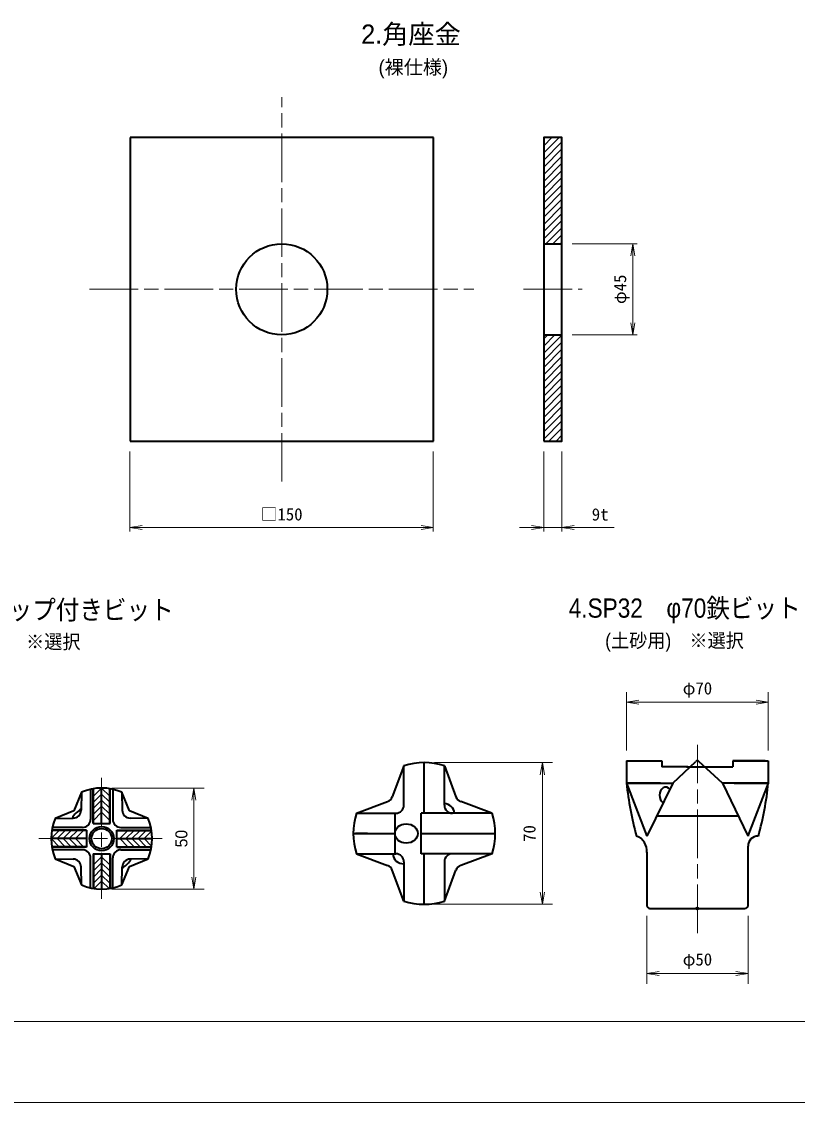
# Model space of a CAD drawing. Units: millimetres at full size, sheet at 1:2. Extents: x 0 to 1680, y 0 to 1188.
# Drawn here: x 440 to 824, y 0 to 534 of the extents above; entities that cross this region are included whole.
import ezdxf
from ezdxf.enums import TextEntityAlignment as Align

# ---------------------------------------------------------------- set-up
doc = ezdxf.new("R2010")
doc.units = ezdxf.units.MM
doc.header["$LTSCALE"] = 2
doc.header["$PDMODE"] = 32
doc.header["$PDSIZE"] = 1
doc.linetypes.add('CHAIN', pattern=[18.5, 12, -1.5, 3.5, -1.5])
for name, color, linetype, lineweight in [('1外形線', 7, 'Continuous', 35), ('2細い実線', 3, 'Continuous', 20), ('4中心線', 1, 'CHAIN', 13), ('6寸法線', 4, 'Continuous', 13), ('7 枠・タイトル', 7, 'Continuous', 13)]:
    doc.layers.add(name, color=color, linetype=linetype, lineweight=lineweight)
doc.styles.add('ＭＳ ゴシック', font='')
doc.styles.add('ＭＳ Ｐゴシック', font='')
doc.styles.get('ＭＳ ゴシック').set_extended_font_data('MS Gothic')
doc.styles.get('ＭＳ Ｐゴシック').set_extended_font_data('MS PGothic')
pattern_1 = [(45, (120.797, -508.142), (-1.76777, 1.76777), [])]

# ---------------------------------------------------------------- blocks, each defined once
blk = doc.blocks.new('open_arrow')
at = {"color": 0, "linetype": 'Continuous', "lineweight": -2}
blk.add_lwpolyline([(7.5, 1.25), (0, 0), (7.5, -1.25)], dxfattribs=at)

msp = doc.modelspace()

# ---------------------------------------------------------------- hatches: boundary and pattern name
at = {"layer": '2細い実線'}
h = msp.add_hatch(dxfattribs=at)
h.set_pattern_fill('USER', color=256, style=0, pattern_type=2)
h.set_pattern_definition(pattern_1)
h.paths.add_polyline_path([(707.595, 476.759), (698.595, 476.759), (698.595, 424.259), (707.595, 424.259)])
h = msp.add_hatch(dxfattribs=at)
h.set_pattern_fill('USER', color=256, style=0, pattern_type=2)
h.set_pattern_definition(pattern_1)
h.paths.add_polyline_path([(707.595, 379.259), (698.595, 379.259), (698.595, 326.759), (707.595, 326.759)])

# ---------------------------------------------------------------- linework, layer by layer
at = {"layer": '1外形線'}
for p, q in [((644.074, 476.759), (494.074, 476.759)), ((494.074, 476.759), (494.074, 326.759)), ((644.074, 326.759), (644.074, 476.759)), ((698.595, 424.259), (707.595, 424.259)), ((698.595, 379.259), (707.595, 379.259)), ((494.074, 326.759), (644.074, 326.759)), ((629.468, 166.338), (623.735, 150.965)), ((629.468, 146.866), (629.468, 166.338)), ((639.468, 142.865), (639.468, 167.866)), ((649.468, 146.866), (649.468, 166.338)), ((649.468, 166.338), (655.201, 150.966)), ((739.564, 168.785), (757.064, 168.785)), ((739.564, 168.785), (739.564, 157.785)), ((757.064, 168.785), (757.064, 165.785)), ((769.823, 165.785), (757.064, 165.785)), ((762.498, 157.787), (773.865, 168.462)), ((769.187, 165.785), (780.015, 165.785)), ((786.925, 157.787), (775.337, 168.462)), ((779.379, 165.785), (792.139, 165.785)), ((808.101, 168.785), (792.139, 168.785)), ((792.139, 168.785), (792.139, 165.785)), ((792.283, 168.787), (809.639, 168.787)), ((809.639, 168.787), (809.639, 157.787)), ((475.769, 137.837), (475.769, 154.973)), ((476.019, 137.837), (476.019, 155.015)), ((480.019, 137.837), (480.019, 155.337)), ((484.019, 137.837), (484.019, 155.015)), ((484.269, 137.837), (484.269, 154.973)), ((739.563, 157.787), (749.597, 131.617)), ((756.397, 157.787), (739.563, 157.787)), ((739.563, 157.787), (762.498, 157.787)), ((741.101, 157.785), (757.744, 157.785)), ((762.498, 157.787), (749.597, 131.617)), ((786.925, 157.787), (799.601, 131.656)), ((809.639, 157.787), (786.925, 157.787)), ((807.881, 157.785), (791.458, 157.785)), ((792.729, 157.787), (809.639, 157.787)), ((809.639, 157.787), (799.601, 131.656)), ((470.019, 153.25), (466.231, 144.126)), ((470.019, 153.25), (469.877, 144.415)), ((474.519, 154.725), (474.519, 139.837)), ((485.519, 154.725), (485.519, 139.837)), ((493.808, 144.126), (490.019, 153.25)), ((490.019, 153.25), (490.162, 144.414)), ((605.957, 142.866), (621.384, 148.615)), ((672.969, 142.867), (657.551, 148.616)), ((466.231, 144.126), (457.106, 140.337)), ((457.106, 140.337), (465.942, 140.48)), ((502.932, 140.337), (493.808, 144.126)), ((502.932, 140.337), (494.097, 140.48)), ((605.957, 142.866), (625.468, 142.866)), ((624.968, 142.865), (624.968, 122.865)), ((624.968, 142.865), (624.968, 122.865)), ((653.968, 142.865), (637.968, 142.865)), ((637.968, 122.866), (637.968, 142.865)), ((673.104, 142.866), (653.468, 142.866)), ((754.498, 141.559), (794.797, 141.559)), ((472.519, 134.337), (455.341, 134.337)), ((472.519, 134.587), (455.383, 134.587)), ((470.519, 135.837), (455.632, 135.837)), ((472.519, 134.587), (472.519, 126.087)), ((475.769, 137.837), (484.269, 137.837)), ((487.519, 134.587), (504.655, 134.587)), ((487.519, 126.087), (487.519, 134.587)), ((487.519, 134.337), (504.697, 134.337)), ((489.519, 135.837), (504.407, 135.837)), ((472.519, 130.337), (455.019, 130.337)), ((487.519, 130.337), (505.019, 130.337)), ((604.429, 132.866), (624.968, 132.865)), ((611.448, 132.866), (605.448, 132.866)), ((637.968, 132.865), (674.629, 132.865)), ((799.603, 131.649), (799.603, 131.617)), ((472.519, 126.337), (455.341, 126.337)), ((472.519, 126.087), (455.383, 126.087)), ((470.519, 124.837), (455.632, 124.837)), ((475.769, 122.837), (475.769, 105.701)), ((475.769, 122.837), (484.269, 122.837)), ((476.019, 122.837), (476.019, 105.659)), ((480.019, 122.837), (480.019, 105.337)), ((484.019, 122.837), (484.019, 105.659)), ((484.269, 122.837), (484.269, 105.701)), ((487.519, 126.337), (504.697, 126.337)), ((487.519, 126.087), (504.655, 126.087)), ((489.519, 124.837), (504.407, 124.837)), ((605.957, 122.865), (625.468, 122.865)), ((605.957, 122.865), (621.384, 117.117)), ((653.968, 122.866), (637.968, 122.866)), ((639.467, 97.866), (639.468, 122.866)), ((673.1, 122.866), (653.468, 122.866)), ((673.1, 122.866), (657.551, 117.117)), ((749.599, 123.557), (749.599, 97.287)), ((799.603, 97.287), (799.603, 126.617)), ((457.106, 120.337), (466.231, 116.548)), ((457.106, 120.337), (465.942, 120.195)), ((474.519, 105.95), (474.519, 120.837)), ((485.519, 105.95), (485.519, 120.837)), ((493.808, 116.548), (502.932, 120.337)), ((502.932, 120.337), (494.097, 120.194)), ((629.468, 118.865), (629.468, 99.393)), ((649.468, 118.866), (649.468, 99.393)), ((466.231, 116.548), (470.019, 107.424)), ((470.019, 107.424), (469.876, 116.26)), ((490.019, 107.424), (493.808, 116.548)), ((490.019, 107.424), (490.162, 116.259)), ((629.468, 99.393), (623.735, 114.767)), ((649.468, 99.393), (655.201, 114.767)), ((751.099, 95.787), (798.103, 95.787)), ((754.54, 95.787), (794.547, 95.787))]:
    msp.add_line(p, q, dxfattribs=at)
msp.add_lwpolyline([(698.595, 326.759), (707.595, 326.759), (707.595, 476.759), (698.595, 476.759)], close=True, dxfattribs=at)
for centre, radius in [((569.074, 401.759), 22.5), ((480.019, 130.337), 6), ((480.019, 130.337), 5)]:
    msp.add_circle(centre, radius, dxfattribs=at)
for centre, radius, start, end in [((639.468, 134.366), 33.5, 72.63197, 107.36793), ((774.601, 167.785), 1, 42.63257, 137.36775), ((480.019, 130.337), 25, 66.42182, 113.57818), ((889.814, 172.504), 150.97, 185.59421, 195.71514), ((659.306, 172.523), 151.054, 344.28785, 354.40158), ((619.987, 152.363), 4, 290.45239, 339.5483), ((658.949, 152.364), 4, 200.45355, 249.54946), ((465.877, 144.479), 4, 270.92545, 359.0752), ((494.161, 144.479), 4, 180.92523, 269.0752), ((625.468, 146.866), 4, 270.00022, 0.00022), ((649.231, 142.28), 5.35, 6.28089, 87.46485), ((653.468, 146.866), 4, 180, 270), ((480.019, 130.337), 25, 156.42178, 203.57818), ((470.519, 139.837), 4, 270, 0), ((489.519, 139.837), 4, 180, 270), ((480.019, 130.337), 25, 336.42182, 23.57818), ((637.929, 132.866), 33.5, 162.63265, 197.36868), ((641.129, 132.872), 33.5, 342.62008, 17.35612), ((741.807, 124.262), 7.824, 354.82547, 69.96348), ((804.603, 126.617), 5, 90, 180), ((470.519, 120.837), 4, 0, 90), ((489.519, 120.837), 4, 90, 180), ((629.149, 123.15), 5.223, 183.11902, 273.49785), ((625.468, 118.865), 4, 360, 90), ((653.468, 118.866), 4, 90.00022, 180.00022), ((465.877, 116.195), 4, 0.92524, 89.07542), ((494.161, 116.195), 4, 90.92523, 179.0752), ((619.987, 113.369), 4, 20.4517, 69.54761), ((658.949, 113.369), 4, 110.45261, 159.54851), ((480.019, 130.337), 25, 246.42174, 293.57818), ((639.468, 131.366), 33.5, 252.63241, 287.36837), ((751.099, 97.287), 1.5, 180, 270), ((798.103, 97.287), 1.5, 270, 0)]:
    msp.add_arc(centre, radius, start, end, dxfattribs=at)
for centre, major_axis, ratio, start_param, end_param in [((758.899, 151.758), (0, 3.991), 0.751418, 5.5269112, 7.8539816), ((758.899, 151.758), (0, 4.123), 0.727508, 1.5707963, 2.7199749), ((468.322, 142.035), (2.828, 2.828), 0.339736, 0.6931551, 2.4483994), ((491.717, 118.639), (2.828, 2.828), 0.339736, 3.8347859, 5.5900302)]:
    msp.add_ellipse(centre, major_axis=major_axis, ratio=ratio, start_param=start_param, end_param=end_param, dxfattribs=at)
msp.add_ellipse((630.623, 132.866), major_axis=(5.655, 0), ratio=0.845991, dxfattribs=at)
msp.add_point((774.543, 95.785), dxfattribs=at)
at = {"layer": '2細い実線'}
for p, q in [((476.019, 151.337), (480.019, 155.337)), ((484.019, 151.337), (480.019, 155.337)), ((476.019, 148.337), (480.019, 152.337)), ((484.019, 148.337), (480.019, 152.337)), ((476.019, 145.337), (480.019, 149.337)), ((476.019, 142.337), (480.019, 146.337)), ((484.019, 145.337), (480.019, 149.337)), ((484.019, 142.337), (480.019, 146.337)), ((476.019, 139.337), (480.019, 143.337)), ((484.019, 139.337), (480.019, 143.337)), ((459.019, 134.337), (455.019, 130.337)), ((462.019, 134.337), (458.019, 130.337)), ((465.019, 134.337), (461.019, 130.337)), ((468.019, 134.337), (464.019, 130.337)), ((471.019, 134.337), (467.019, 130.337)), ((493.019, 134.337), (489.019, 130.337)), ((496.019, 134.337), (492.019, 130.337)), ((499.019, 134.337), (495.019, 130.337)), ((502.019, 134.337), (498.019, 130.337)), ((504.741, 134.059), (501.019, 130.337)), ((459.019, 126.337), (455.019, 130.337)), ((462.019, 126.337), (458.019, 130.337)), ((465.019, 126.337), (461.019, 130.337)), ((468.019, 126.337), (464.019, 130.337)), ((471.019, 126.337), (467.019, 130.337)), ((493.019, 126.337), (489.019, 130.337)), ((496.019, 126.337), (492.019, 130.337)), ((499.019, 126.337), (495.019, 130.337)), ((502.019, 126.337), (498.019, 130.337)), ((504.741, 126.616), (501.019, 130.337)), ((476.019, 117.337), (480.019, 121.337)), ((476.019, 114.337), (480.019, 118.337)), ((484.019, 117.337), (480.019, 121.337)), ((484.019, 114.337), (480.019, 118.337)), ((476.019, 111.337), (480.019, 115.337)), ((476.019, 108.337), (480.019, 112.337)), ((484.019, 111.337), (480.019, 115.337)), ((484.019, 108.337), (480.019, 112.337)), ((476.298, 105.616), (480.019, 109.337)), ((483.741, 105.616), (480.019, 109.337))]:
    msp.add_line(p, q, dxfattribs=at)
at = {"layer": '4中心線'}
for p, q in [((569.074, 306.759), (569.074, 496.759)), ((474.074, 401.759), (664.074, 401.759)), ((688.595, 401.759), (717.595, 401.759)), ((774.601, 83.663), (774.601, 176.717)), ((480.019, 160.292), (480.019, 100.607)), ((448.938, 130.337), (511.475, 130.337))]:
    msp.add_line(p, q, dxfattribs=at)
at = {"layer": '6寸法線'}
for p, q in [((712.675, 424.259), (744.727, 424.259)), ((742.727, 424.259), (742.727, 379.259)), ((712.675, 379.259), (744.727, 379.259)), ((494.004, 321.679), (494.004, 282.125)), ((644.004, 321.679), (644.004, 282.125)), ((698.595, 321.679), (698.595, 282.125)), ((707.595, 321.679), (707.595, 282.125)), ((494.004, 284.125), (644.004, 284.125)), ((686.595, 284.125), (733.402, 284.125)), ((739.564, 173.865), (739.564, 202.768)), ((739.564, 197.688), (809.639, 197.688)), ((809.639, 173.867), (809.639, 202.768)), ((644.548, 167.866), (702.995, 167.866)), ((697.915, 167.866), (697.915, 97.866)), ((485.106, 155.318), (530.706, 155.318)), ((525.626, 155.318), (525.626, 105.337)), ((485.099, 105.337), (530.706, 105.337)), ((644.547, 97.866), (702.995, 97.866)), ((749.599, 92.207), (749.599, 58.654)), ((799.603, 92.207), (799.603, 58.654)), ((749.599, 63.734), (799.603, 63.734))]:
    msp.add_line(p, q, dxfattribs=at)
at = {"layer": '7 枠・タイトル'}
for p, q in [((40, 40), (1640, 40)), ((0, 0), (1680, 0))]:
    msp.add_line(p, q, dxfattribs=at)

# ---------------------------------------------------------------- block references
at = {"layer": '6寸法線', "xscale": 0.8, "yscale": 0.8}
for p, rotation in [((742.727, 424.259), 270), ((742.727, 379.259), 90), ((644.004, 284.125), 180), ((698.595, 284.125), 180), ((809.639, 197.688), 180), ((697.915, 167.866), 270), ((525.626, 155.318), 270), ((525.626, 105.337), 90), ((697.915, 97.866), 90), ((799.603, 63.734), 180)]:
    msp.add_blockref('open_arrow', p, dxfattribs=dict(at, rotation=rotation))
for p in [(494.004, 284.125), (707.595, 284.125), (739.564, 197.688), (749.599, 63.734)]:
    msp.add_blockref('open_arrow', p, dxfattribs=at)

# ---------------------------------------------------------------- texts
at = {"layer": '6寸法線'}
for s, height, style, p in [('φ45', 6.076, 'ＭＳ ゴシック', (736.327, 401.759)), ('50', 5.938, 'ＭＳ Ｐゴシック', (519.426, 130.328)), ('70', 6.076, 'ＭＳ ゴシック', (691.515, 132.866))]:
    msp.add_text(s, height=height, rotation=90, dxfattribs=dict(at, style=style)).set_placement(p, align=Align.MIDDLE_CENTER)
at = {"layer": '6寸法線', "style": 'ＭＳ ゴシック'}
for s, p in [('□150', (569.004, 290.59)), ('9t', (726.499, 290.525)), ('φ70', (774.602, 204.607)), ('φ50', (774.601, 70.654))]:
    msp.add_text(s, height=6.076, dxfattribs=at).set_placement(p, align=Align.MIDDLE_CENTER)
at = {"layer": '7 枠・タイトル', "style": 'ＭＳ Ｐゴシック'}
msp.add_text('2.角座金', height=9.501, dxfattribs=at).set_placement((657.601, 527.862), align=Align.MIDDLE_RIGHT)
msp.add_text('(裸仕様)', height=6.928, dxfattribs=at).set_placement((634.12, 511.515), align=Align.MIDDLE_CENTER)
for s, height, width, p in [('4.SP32 φ50チップ付きビット', 9.501, 0.9, (439.239, 243.396)), ('4.SP32\u3000φ70鉄ビット', 9.501, 0.9, (768.287, 244.246)), ('(軟岩用)\u3000※選択', 6.928, 0.95, (435.274, 227.637)), ('(土砂用)\u3000※選択', 6.928, 0.95, (763.271, 228.23))]:
    msp.add_text(s, height=height, dxfattribs=dict(at, width=width)).set_placement(p, align=Align.MIDDLE_CENTER)

doc.saveas('drawing.dxf')
